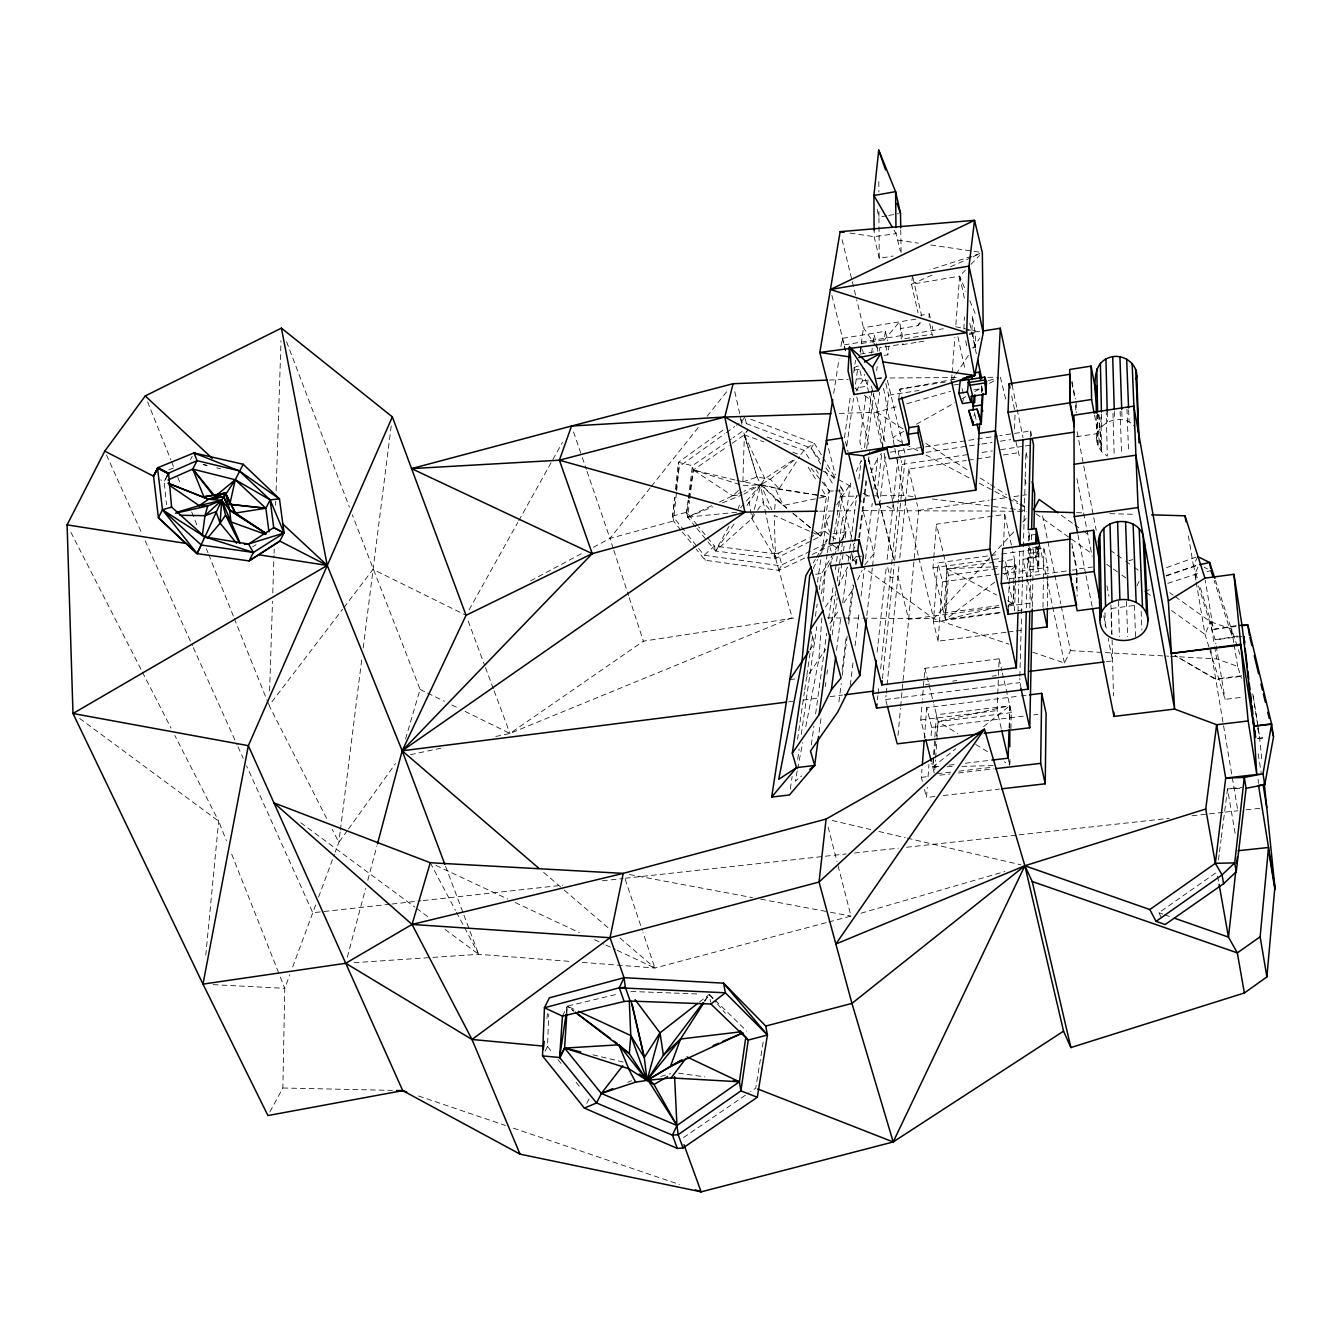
<?xml version="1.0" encoding="UTF-8"?>
<svg xmlns="http://www.w3.org/2000/svg" width="1342" height="1342" viewBox="0 0 1342 1342"><rect width="100%" height="100%" fill="white"/><g stroke="black" fill="none" stroke-linecap="round" stroke-linejoin="round"><path stroke-width="0.75" stroke-dasharray="5 3.75" d="M1009.754 761.082L1009.754 765.192L1004.386 761.92M1009.788 728.27L1009.821 705.724L936.481 714.783L933.596 755.009M1097.605 413.621L1097.941 445.712L1101.631 451.684L1107.318 456.129L1106.261 412.9M1047.397 606.383L1047.884 567.414L1043.858 548.157L1001.082 554.112M1042.986 607.289L1043.388 580.784M1043.405 578.754L1043.858 548.157M1038.154 565.485L1038.305 556.544L1036.393 547.452L1028.408 548.576L1028.19 557.484L1030.136 566.592L1038.154 565.485L1036.225 556.376L1036.393 547.452M1036.645 534.284L1028.727 535.391L1028.509 544.164L1030.438 553.24L1038.389 552.132L1038.523 545.104M1030.539 576.792L1030.639 572.631L1038.658 571.524L1039.178 542.805M269.927 1111.881L282.86 1087.993L284.772 988.333L289.805 974.762M1035.823 546.798L1035.621 557.098L1038.658 571.524M1032.3 606.97L1033.541 547.167M1030.136 566.592L1030.337 557.651L1028.408 548.576M1030.438 553.24L1030.606 546.194M1029.851 608.01L1030.505 578.872M1031.377 539.786L1031.562 531.516M1026.345 607.943L1027.049 578.922M1027.1 576.859L1027.553 558.205L1038.305 556.544M1030.522 437.123L1030.673 430.967L999.756 435.63M1020.994 688.547L1019.786 678.465M1019.853 676.385L1021.497 615.726M1021.547 613.63L1022.336 584.34M1022.403 582.26L1023.292 548.895M1023.359 546.815L1025.942 451.583L1027.184 457.588M1017.991 611.549L1018.779 584.475M1018.846 582.394L1019.819 549.079M994.053 562.214L946.966 568.723L945.389 619.618L1002.373 612.036M1009.939 759.119L1009.754 765.192L1008.127 758.18M1010.895 728.807L1011.398 712.652L1002.39 673.063M1015.525 580.147L1014.569 610.409L1009.167 585.85M1015.575 578.117L1015.961 566.005L1012.74 551.21M269.591 690.929L272.51 601.266M272.778 592.929L274.003 555.403M274.07 553.307L274.204 549.146M275.63 505.364L275.764 501.187M276.116 490.769L280.998 340.65M823.871 482.181L829.423 491.055L826.42 496.59L779.115 488.79L760.847 484.546L743.72 485.754L742.864 481.895L744.374 434.892L743.334 430.681L733.151 437.693M1009.1 727.918L1009.821 705.724L938.175 721.627L936.448 736.087M1009.117 604.621L1013.093 603.682L1013.68 585.565M1013.747 583.552L1014.518 559.379L996.099 561.929M1008.211 610.073L1009.301 578.754L1004.873 558.591M1014.535 428.769L1015.038 414.342M545.02 1051.189L547.519 1046.492L548.744 1014.066M975.416 347.276L971.96 329.83L972.514 315.689L975.282 333.37L975.416 347.276L969.293 348.249M1001.249 728.421L997.123 710.572L998.414 677.425M998.498 675.345L998.733 669.138M998.817 667.058L999.136 658.771L924.906 668.299L922.424 699.299M1003.548 545.624L1004.755 514.439L994.405 515.915M963.858 329.142L964.395 317.014M981.421 392.753L981.774 386.647M566.777 1014.133L567.297 1006.148L618.93 993.768M934.77 770.006L935.475 759.924M935.626 757.911L936.766 741.79M936.901 739.778L938.175 721.627L933.965 704.667M992.342 516.217L936.448 524.202L948.509 575.299L945.389 619.618L999.153 606.97M821.841 618.008L818.872 659.308L805.468 728.37M823.032 601.484L825.112 572.564L832.711 557.735M936.884 766.987L932.724 767.087L933.445 757.022M990.866 566.995L946.966 568.723L943.778 612.958L998.834 605.594M934.854 796.511L926.534 797.467L927.288 787.167M928.06 776.867L928.966 764.487M931.096 735.651L931.7 727.398L926.735 707.62L1019.132 696.146M1005.997 632.283L938.075 641.191L942.453 581.858L937.941 562.885L988.869 555.806M1009.016 604.236L1013.093 603.682L1014.451 585.833M1015.055 577.916L1015.961 566.005L1001.317 566.592M774.72 509.255L775.525 498.972L760.847 484.546L757.039 477.047L744.374 434.892L747.746 429.994L744.374 434.892L729.042 445.427M951.629 378.981L951.964 374.804M952.115 372.707L954.883 337.178M955.856 324.714L959.631 276.167L965.301 270.262M922.39 781.38L921.35 777.353L921.988 769.151M924.37 738.385L926.735 707.62M938.075 641.191L933.378 621.866L937.941 562.885M925.259 737.647L920.78 719.983L922.256 701.38M994.623 582.227L945.389 619.618L932.958 567.817L933.629 559.513M933.797 557.433L936.448 524.202M897.999 735.533L900.465 708.559M900.667 706.479L918.633 510.379L916.737 502.512M205.762 955.236L218.662 821.17L174.812 735.45M928.983 317.685L929.352 313.894L920.495 315.353M887.196 705.54L885.619 699.501L886.039 695.341M886.24 693.244L886.877 687.003M887.079 684.906L898.972 566.19M899.811 557.92L905.196 504.189M905.397 502.126L908.719 469.063L966.29 460.474M882.432 678.683L894.208 564.512M894.628 560.386L905.028 459.585M676.435 492.799L673.499 520.981L681.099 530.409M676.653 490.786L679.169 466.613L678.364 462.319L725.334 428.467M877.416 699.803L877.853 695.659M878.071 693.579L878.926 685.292M880.671 668.735L898.402 499.409M898.603 497.345L902.059 464.416L901.119 460.558M593.365 547.301L609.973 538.427L673.499 520.981L672.594 516.1L674.59 497.479M675.479 489.209L678.364 462.319L692.438 465.691L731.457 438.851M877.114 652.212L886.223 567.649M887.096 559.429L898.788 450.878L900.65 458.612M898.704 399.295L899.828 389.197L958.473 378.511M912.476 275.613L911.52 284.252L918.045 312.854M866.798 615.626L872.317 568.069M872.552 566.005L885.619 453.21M546.915 1018.578L547.653 1012.354M876.913 494.577L881.929 452.103M885.837 383.493L888.656 395.219L882.415 448.06L864.315 374.351M695.575 526.802L687.624 517.106L689.587 500.717M689.838 498.67L693.277 470.002L692.438 465.691L688.412 498.067M938.83 766.366L932.724 767.087L933.965 756.754M934.217 754.69L936.196 738.167M884.126 355.412L887.867 354.808L888.907 346.253M850.308 685.208L853.311 660.331M855.055 645.821L859.065 612.657M861.061 596.066L864.298 569.125M865.54 558.809L872.233 503.317M873.961 488.941L877.668 458.108L881.375 453.378M974.074 416.171L974.527 412.581M340.147 832.023L338.855 842.373L335.232 852.136M340.415 829.96L361.887 658.318M363.179 647.968L391.31 425.112M736.641 512.292L687.624 517.106L686.668 512.225L688.161 500.096M842.122 669.725L846.282 636.662M848.379 620.121L852.807 584.995M855.408 564.328L856.448 556.058L852.556 560.922M858.779 537.622L866.261 478.238M868.324 461.849L869.616 451.6M840.931 346.521L842.189 338.352L885.351 331.289L884.277 339.778L857.857 344.089M838.918 701.983L841.233 683.531M842.256 675.328L847.154 636.36M848.698 624.064L853.596 585.062M856.196 564.361L857.236 556.091M859.585 537.471L866.596 481.593M852.254 561.124L854.569 542.973M866.664 448.647L873.776 393.24M876.662 370.677L877.182 366.567M879.161 351.185L879.597 347.763L903.351 343.921M1218.486 859.92L1219.257 853.831M1219.526 851.801L1221.069 839.622M1221.337 837.593L1224.441 813.218M1224.692 811.189L1227.544 788.861L1242.004 787.234M864.5 447.523L872.266 387.704M850.358 559.463L851.08 553.894M877.299 351.319L877.735 347.913M836.519 650.3L840.847 617.135M842.742 602.642L847.356 567.414L838.448 586.001M848.144 561.241L849.486 550.975M849.754 548.928L856.733 495.5M858.88 479.06L861.296 460.574L856.246 471.377M684.42 530.778L672.594 516.1L675.06 497.547M676.15 489.293L679.169 466.613L724.63 433.869M865.842 396.41L859.853 441.484L861.648 448.631M868.039 379.971L867.217 386.16L854.971 388.09L858.108 390.505M871.595 353.164L872.703 344.911M872.971 342.847L874.078 334.594L877.366 348.283L881.073 347.175M830.497 630.522L835.496 593.634M837.19 581.237L842.508 541.933M842.793 539.853L850.358 483.992L852.036 480.386M819.106 732.246L821.338 715.655M825.246 686.601L825.8 682.441M826.907 674.137L827.46 669.993M832.191 634.766L837.173 597.693M838.834 585.33L844.084 546.211M845.192 537.974L846.014 531.784L842.491 518.28L857.421 495.567M811.356 744.81L813.906 726.207M815.617 713.81L826.706 633.172M828.685 618.763L833.197 585.951M835.445 569.545L836.284 563.405M836.569 561.342L837.693 553.139M837.978 551.092L842.491 518.28M846.869 445.494L853.512 398.339M855.525 384.064L858.092 365.963M860.071 351.872L860.927 345.833M861.212 343.82L863.476 327.733L856.666 299.719M830.513 565.888L831.805 556.611M860.541 352.359L861.497 345.531M882.969 446.936L876.796 412.212L879.664 392.116M797.702 759.337L799.195 748.97M801.275 734.443L816.758 626.714M821.489 593.785L827.108 554.665M827.393 552.602L828.282 546.429M844.437 437.677L850.56 394.951M853.764 372.573L855.525 360.361M811.088 468.14L829.423 491.055L823.703 530.627L820.717 536.213L813.487 539.803M790.354 788.811L792.149 776.431M797.534 739.308L804.428 691.885M804.73 689.822L806.525 677.458L825.682 649.293M806.827 675.412L813.034 632.602M815.416 616.28L817.177 604.051M819.257 589.775L821.623 573.47L837.878 545.674M817.446 582.109L821.354 555.454M821.656 553.407L826.487 520.612L829.893 515.378M566.374 1012.321L567.297 1006.148L574.762 1009.603M833.667 393.474L839.035 358.767M697.253 525.125L686.668 512.225L688.547 500.163M688.865 498.15L693.277 470.002L727.347 446.601M812.128 554.498L832.476 544.802L840.277 496.372L843.246 490.82L840.025 485.536M840.763 487.532L843.246 490.82L835.429 539.182L823.703 530.627L811.071 536.917M763.179 1042.097L755.731 1088.177L750.564 1091.7M797.182 771.013L795.219 781.178L801.694 775.928M797.584 768.983L802.701 742.579M1097.353 414.041L1097.941 445.712C1089.872 424.475 1121.493 410.132 1134.829 426.672M962.382 403.606L963.975 396.276M696.901 528.413L715.487 551.008L751.889 518.599L760.847 484.546L764.856 478.658L793.81 459.551M347.343 957.198L365.628 888.404M367.775 880.302L376.917 845.896M405.552 738.989L420.08 689.385L352.325 514.909M292.673 967.012L315.672 904.927M318.574 897.11L334.51 854.099M738.066 508.668L739.492 505.045M1195.856 580.096L1194.833 574.057L1199.043 564.663M1197.215 577.815L1193.457 565.921L1197.685 556.544M870.857 472.552L877.668 458.108M1136.959 585.833L1140.482 578.402M857.588 579.878L862.101 570.568M562.449 1016.112L567.297 1006.148L573.957 1011.147L567.297 1006.148M813.202 568.555L817.63 559.48M818.519 557.668L827.393 539.518M1032.736 652.229L1064.441 662.965L1070.48 650.618L1061.17 605.695M586.773 1103.359L589.172 1098.612M167.431 475.32L164.194 481.677L166.475 504.609M166.827 476.561L164.194 481.677L160.654 479.866M833.667 555.89L846.014 531.784L830.061 534.082M190.463 459.669L192.208 456.297M728.941 526.366L715.487 551.008L775.508 558.641L811.675 540.692M794.246 460.138L770.358 479.228L760.847 484.546L749.289 502.093L751.889 518.599L775.508 558.641L778.578 553.089L809.26 537.807M469.096 609.822L517.777 522.474M518.8 520.646L562.415 442.407M901.321 338.939L900.549 328.538L917.811 325.703L920.411 321.141M813.218 563.019L815.315 559.396M816.372 557.584L826.907 539.501M838.901 543.946L846.014 531.784M856.062 391.126L862.503 380.91L859.199 367.54M736.926 480.47L779.115 488.79L799.547 456.733M704.835 1001.249L709.264 994.372L713.743 998.784M836.72 504.911L850.358 483.992M952.602 379.35L954.867 375.911M956.007 374.183L968.471 355.227M973.017 348.333L979.811 337.999M825.447 606.987L835.781 591.57M809.897 649.847L814.393 643.187L811.071 631.243M829.876 623.527L839.153 609.805M843.799 602.927L853.076 589.205M751.889 518.599L756.435 511.906M757.576 510.228L763.246 501.874L760.847 484.546L743.871 491.306M734.141 524.017L715.487 551.008L714.447 546.077L698.578 526.735M746.957 505.464L749.289 502.093L746.118 504.642M347.293 830.631L338.855 842.373L332.262 829.423M348.501 828.953L395.504 763.548M744.894 417.026L741.472 421.74L736.423 425.38M704.298 1000.964L709.264 994.372L715.991 1002.256M326.609 818.335L269.121 705.523L342.596 609.234M343.871 607.574L373.009 569.394L466.06 615.29M613.177 548.308L609.973 538.427L650.132 487.934M651.44 486.307L699.383 426.051M707.15 416.288L727.884 390.237M864.802 564.965L873.994 553.592L862.269 507.628M883.892 340.499L899.526 321.812L902.981 338.956L911.218 337.614M740.667 507.662L760.847 484.546L786.496 507.981M917.811 325.703L920.478 322.717M862.906 618.159L933.663 618.679L1014.267 531.331M1022.755 522.139L1026.999 517.542M970.987 264.357L979.509 255.517M719.446 502.025L732.564 495.802L740.918 488.253M932.724 767.087L955.689 748.802M983.569 726.609L1009.821 705.724M699.417 1002.071L709.264 994.372L710.589 1002.088M1004.47 574.745L1015.961 566.005L1001.652 567.985M726.324 432.661L734.728 426.605M1161.551 917.794L1158.867 912.728L1216.926 872.099M495.752 736.473L509.96 733.437L643.372 641.174L796.309 617.672M683.514 1137.563L748.853 1092.874M252.598 546.932L255.986 544.701M743.77 494.192L760.847 484.546L771.885 509.96M903.736 431.386L892.782 437.509L903.837 443.346M916.502 424.223L954.799 402.785M962.097 398.691L965.754 396.645M974.862 391.545L982.159 387.452M989.457 383.376L998.582 378.259M853.529 368.094L857.186 366.114M530.627 580.801L584.139 552.216M826.186 543.611L781.866 564.814L777.572 565.418L704.131 555.269L685.728 532.422M804.73 558.037L778.83 570.384L705.137 560.235L696.28 549.247M686.802 512.678L687.624 517.106L711.965 505.565M932.019 275.076L911.52 284.252L959.631 276.167L965.921 291.281M950.656 266.739L971.172 257.563M973.034 256.725L980.482 253.386L929.956 269.843M627.804 1082.273L631.579 1080.662M168.74 469.952L174.426 467.603M465.02 711.411L509.96 733.437L792.149 617.655L774.284 553.709L714.447 546.077L704.131 555.269L705.137 560.235M687.624 517.106L712.787 506.84M722.482 502.881L741.841 494.98M734.946 480L693.277 470.002L732.564 495.802L741.992 492.044M1166.601 567.582L1195.739 557.232M1166.181 575.533L1197.517 565.066M1166.349 576.02L1197.114 565.334M1144.676 591.352L1150.463 589.356M1167.825 583.367L1198.892 573.219M742.864 481.895L757.039 477.047L770.358 479.228L779.115 488.79M1128.907 560.738L1132.648 559.614M860.994 913.214L1004.873 871.545M660.717 1076.452L670.497 1073.65M839.32 413.403L876.796 412.212L896.741 406.576M906.706 403.757L950.555 391.344M988.433 380.625L994.422 378.93M672.594 516.1L686.668 512.225M582.327 962.365L654.896 968.018L826.739 922.524M828.752 921.988L850.996 916.1L837.509 863.543M410.467 754.674L440.931 748.182M1206.978 571.524L1211.021 570.685M786.815 508.282L775.525 498.972L783.376 505.414L826.42 496.59L820.717 536.213L811.424 532.053M886.794 215.76L878.943 217.136L879.245 258.402L893.168 256.02M888.756 215.425L898.553 213.697M915.965 319.111L863.476 327.733L872.736 341.438M844.202 344.877L943.309 328.756M913.281 337.278L931.801 334.259M965.821 330.837L971.96 329.83M969.343 333.235L979.643 331.558M902.327 344.659L916.804 342.327M918.867 341.992L927.137 340.65M969.192 334.359L975.282 333.37M860.306 354.07L875.42 351.621M854.183 370.107L864.399 368.463M862.503 380.91L866.462 380.289M876.36 378.712L886.274 377.136M945.271 382.051L899.828 389.197L901.27 395.269M888.656 395.219L919.136 390.438M953.676 385.02L961.811 383.745M973.806 389.834L982.059 388.543M890.182 452.17L923.514 447.154M925.577 446.836L966.794 440.612M968.84 440.293L997.693 435.949M926.081 452.371L979.727 444.303M981.79 443.984L992.107 442.441M1000.36 441.199L1010.677 439.639M1076.334 436.754L1097.974 433.516L1101.631 451.684L1100.859 414.695M902.059 464.416L969.83 454.284M982.159 452.439L992.426 450.895M1000.646 449.671L1023.241 446.299M1025.288 445.98L1031.444 445.058M968.354 460.172L990.966 456.8M1003.313 454.955L1019.769 452.506M732.564 495.802L741.908 494.46M918.633 510.379L989.088 500.18M991.151 499.895L1005.661 497.781M1013.948 496.59L1026.378 494.795M861.564 556.158L852.724 557.4L851.331 552.032M815.701 574.292L821.623 573.47M990.899 555.521L999.052 554.397M932.958 567.817L1003.061 558.104M1028.19 557.484L1036.225 556.376M948.509 575.299L999.605 568.27M942.453 581.858L992.073 575.064M994.137 574.779L1047.884 567.414M1077.005 575.383L1076.972 569.125L1092.623 566.995M1009.301 578.754L1070.379 570.434M1072.409 570.149L1076.485 569.595L1071.99 547.201M999.387 607.221L908.651 619.333L897.949 576.523L890.216 577.597L887.163 565.536M1007.641 606.114L1032.384 602.81L1027.267 579.039M933.378 621.866L1001.618 612.791M1018.175 610.593L1022.302 610.04M1133.722 605.527L1111.327 608.48L1112.048 637.819M1008.043 632.015L1014.216 631.21M1016.28 630.941L1022.453 630.136M789.801 679.622L795.37 678.901M1235.932 626.496L1213.453 629.381L1199.714 585.749M1241.686 636.41L1215.198 639.782L1198.54 586.001M788.559 701.883L792.719 701.363M803.103 700.054L817.647 698.209M830.111 696.632L842.575 695.055M925.661 684.537L929.821 684.017M952.669 681.115L956.829 680.595M992.141 676.116L996.301 675.596M1106.395 661.656L1112.619 660.868L1108.207 638.339M885.619 699.501L1019.668 682.659M1021.178 695.877L1027.335 695.122M1241.669 675.747L1215.701 678.968L1174.921 655.466L1215.751 679.505L1241.719 676.301M920.78 719.983L997.123 710.572M1011.398 712.652L938.175 721.627L957.869 733.604M931.7 727.398L1023.208 716.209M1033.608 714.951L1037.769 714.43M1196.208 582.109L1205.049 634.43L1225.112 699.367L1243.162 697.169M949.029 765.158L957.182 764.202M965.334 763.229L989.792 760.344M950.757 772.12L934.485 774.032L931.734 763.162M958.893 771.164L993.483 767.104M921.35 777.353L929.57 776.381M939.87 775.173L950.153 773.965M958.373 773.009L993.348 768.899M1257.739 738.368L1265.623 737.446M1257.756 738.654L1265.657 737.714M943.191 795.554L999.404 789.079M389.868 904.24L312.787 912.745L246.593 765.879M391.948 904.022L421.12 900.801M423.2 900.566L562.801 885.183M602.39 880.805L623.225 878.524M625.305 878.272L823.233 856.464M825.313 856.213L846.148 853.948M854.485 852.992L898.234 848.194M906.571 847.255L1017.001 835.11M1019.081 834.841L1169.083 818.335M1191.998 815.768L1223.267 812.363M1225.347 812.095L1237.844 810.753M1246.097 809.796L1260.557 808.253M354.036 962.7L430.899 957.534M432.98 957.383L478.675 954.313L571.96 961.56M1236.167 625.607L1213.453 629.381L1205.267 580.214M1237.827 636.041L1215.198 639.782L1215.869 643.892M829.339 380.038L848.178 379.316M856.548 378.998L864.919 378.679M877.483 378.209L881.66 378.041M992.963 566.911L999.236 566.676M1239.907 788.475L1227.544 788.861L1235.261 834.221M947.301 766.718L953.541 766.567M961.878 766.366L993.097 765.594M829.423 491.055L833.365 490.987M835.345 490.954L843.246 490.82M840.277 496.372L856.615 496.121M864.802 495.986L870.924 495.903M872.971 495.869L903.619 495.383L913.868 496.657M819.576 511.201L854.837 510.748M863.124 510.648L989.272 511.05M889.998 377.991L958.742 377.521M987.897 377.32L998.314 377.253M827.528 617.907L860.826 618.142M991.335 511.067L1026.462 511.369M282.86 1087.993L392.401 1090.392M1076.485 512.678L1082.742 512.862M1109.868 513.634L1134.913 514.355M630.925 991.47L672.157 992.996M674.221 993.08L698.947 994.003M213.21 984.642L284.772 988.333L280.159 976.674M1070.48 650.618L1168.664 656.204M1170.744 656.322L1216.691 658.922L1237.643 666.37L1241.484 678.297M932.304 498.956L1026.513 510.648M678.465 1073.114L704.869 1076.871M850.14 233.139L874.145 236.662L896.037 233.642L900.297 251.021M897.798 240.134L918.414 243.17M930.794 244.982L980.281 252.262M629.381 874.531L752.493 897.63M760.713 899.174L828.417 911.872M830.48 912.258L850.996 916.1M955.689 326.727L979.291 331.96M203.212 464.483L207.104 465.372M832.174 820.482L870.706 829.541M878.825 831.453L905.196 837.643M907.226 838.129L1020.809 864.818M592.879 1054.812L623.191 1062.042M203.145 464.6L207.02 465.523M216.716 467.855L220.574 468.777M693.277 470.002L739.828 484.529M861.145 565.72L933.663 618.679L1008.949 644.177M418.536 1095.978L505.498 1125.485M513.399 1128.169L679.421 1184.466M1239.924 654.544L1231.604 628.995L1210.501 621.765L1174.871 596.334M1158.867 912.728L1162.742 914.087M1164.671 914.758L1172.405 917.475M767.121 437.056L803.875 450.207L809.427 459.081M757.039 477.047L744.374 434.892L763.766 441.837M792.854 452.271L800.62 455.039L803.875 450.207L814.326 443.296L821.824 455.626M750.681 419.207L814.326 443.296L811.088 448.127L820.818 464.215M809.562 531.214L774.25 515.412L775.508 558.641L774.284 553.709L778.578 553.089L781.866 564.814L778.83 570.384L777.572 565.418M435.932 865.389L507.662 899.006M515.211 902.545L579.392 932.623M594.489 939.702L603.934 944.131M605.812 945.003L615.257 949.431M617.152 950.321L654.896 968.018L643.019 932.522M420.08 689.385L425.682 692.137M427.561 693.059L444.42 701.312M451.902 704.986L457.521 707.737M1204.177 567.247L1207.599 568.958M905.665 444.319L918.549 451.13M925.913 455.005L970.081 478.356M979.291 483.221L1006.903 497.798M1008.731 498.771L1017.941 503.636M1019.769 504.609L1027.133 508.501M946.966 568.723L996.569 594.942M1007.59 600.78L1013.093 603.682M823.183 471.159L854.149 488.203M863.258 493.219L870.555 497.228M886.945 506.236L894.225 510.245L883.338 448.983M975.751 744.491L988.282 752.124M876.796 412.212L903.065 428.937M925.829 443.43L967.867 470.17M980.13 477.987L988.886 483.556M990.631 484.663L1006.383 494.695M1013.395 499.157L1018.645 502.495M1020.406 503.619L1027.402 508.081M1061.22 515.227L1073.097 523.699M1074.791 524.907L1081.568 529.755M1083.262 530.962L1090.056 535.81M1110.404 550.337L1115.504 553.961M1117.198 555.169L1123.975 560.017M1125.67 561.224L1132.463 566.072M1134.158 567.28L1139.241 570.92M1169.788 592.711L1173.176 595.127M1036.024 513.818L1069.675 537.823M1071.352 539.031L1091.532 553.424M1106.68 564.227L1111.713 567.834M1113.407 569.042L1120.134 573.839M1121.811 575.03L1128.538 579.845M1146.353 592.543L1151.386 596.133M1171.516 610.493L1205.049 634.43L1210.501 621.765L1214.292 644.479M832.476 544.802L839.22 549.717M845.98 554.649L859.467 564.496M300.793 822.73L414.913 907.142M416.59 908.383L428.333 917.072M445.108 929.486L478.675 954.313L463.963 915.177M79.681 718.456L218.662 821.17L226.345 840.612M864.365 395.32L870.639 400.134M792.719 513.114L812.933 529.788M814.493 531.08L820.717 536.213L812.648 529.553M793.273 513.6L811.038 528.228M543.644 872.384L562.717 888.773M564.294 890.149L608.798 928.396M619.937 937.957L654.896 968.018M715.252 1000.243L746.689 1031.075M717.333 1003.833L725.401 1013.277M769.352 509.39L763.246 501.874L775.508 558.641M682.357 531.969L695.022 547.67M547.519 1046.492L552.736 1053.017M557.937 1059.526L563.137 1066.034M576.154 1082.323L580.063 1087.205M819.744 459.635L811.088 448.127L741.472 421.74L740.448 417.58M825.934 467.838L835.814 480.973M873.894 343.149L877.366 348.283M816.087 469.75L818.318 473.29M808.152 467.167L816.741 481.006M822.126 489.662L826.42 496.59L775.29 488.756L783.376 505.414M822.881 457.387L835.747 478.507M825.145 471.361L833.785 485.653M894.024 230.17L896.037 233.642L895.986 229.65M430.279 862.738L455.441 910.346M456.414 912.191L478.675 954.313M70.908 532.338L141.447 670.228M142.403 672.107L171.004 728.001M744.374 434.892L764.856 478.658M106.488 454.955L141.732 533.16M145.171 540.792L192.443 645.703M193.298 647.616L237.131 744.894M238.004 746.806L243.154 758.247M969.847 300.725L976.137 315.823M147.57 401.744L170.803 459.786M171.575 461.732L173.89 467.536M177.765 477.198L180.868 484.948M191.705 512.04L197.123 525.578M206.416 548.794L207.96 552.669M208.731 554.598L233.508 616.515M234.28 618.444L266.018 697.773M266.79 699.719L269.121 705.523M231.73 854.217L279.388 974.728M286.584 341.757L349.373 507.125M445.578 866.244L463.225 913.214M468.207 621.094L484.764 665.649M485.485 667.578L493.403 688.899M494.124 690.828L509.96 733.437M573.554 431.939L581.656 455.609M582.327 457.572L586.37 469.415M587.041 471.377L609.973 538.427M625.204 879.295L642.348 930.56M1215.483 580.365L1230.346 625.926L1232.023 636.343L1214.208 580.633M613.814 550.287L628.593 595.731M629.23 597.71L643.372 641.174M1257.504 727.985L1259.249 734.108L1261.95 760.612M1194.833 574.057L1196.074 578.033M830.161 547.586L831.117 551.159M826.487 520.612L829.541 532.153M828.517 448.563L835.361 474.934M839.052 489.125L852.757 541.866M853.294 543.896L854.334 547.955M924.453 789.415L926.534 797.467M828.165 827.142L836.989 861.514M845.46 441.669L848.01 451.667M868.442 458.83L879.144 501.489M879.647 503.518L893.906 560.402L868.459 458.259M831.906 295.425L845.678 350.782M924.906 668.299L933.462 702.654M842.189 338.352L845.208 350.48M856.783 396.98L869.381 447.54M962.08 388.543L963.506 394.347M904.609 499.425L918.398 556.024M918.884 558.037L933.663 618.679M862.503 349.608L863.493 353.667M871.428 386.144L872.921 392.233M873.424 394.28L885.837 445.041M842.088 239.681L851.818 279.706M852.304 281.703L856.179 297.706M1000.394 377.236L1006.265 401.644M1016.045 442.29L1019.954 458.561M1024.835 478.893L1026.798 487.029M887.398 380.272L905.447 455.475M908.719 469.063L916.267 500.532M885.619 345.414L887.867 354.808M885.351 331.289L887.565 340.65M879.245 258.402L874.145 236.662L874.112 230.489M877.114 209.268L878.943 217.136L878.926 208.765M912.946 277.626L921.686 316.075M999.136 658.771L1001.92 671.017M929.721 323.59L932.438 335.634M929.352 313.894L930.258 317.903M932.069 325.921L933.864 333.923M734.846 391.73L740.583 417.748M740.851 419.442L742.512 426.941M957.886 336.725L965.334 370.677M974.946 414.477L976.188 420.147M1004.806 566.039L1008.731 583.871M745.313 418.872L746.94 426.286M1004.755 514.439L1012.304 549.163M959.631 276.167L964.479 298.679M969.78 323.237L976.389 353.952M1027.553 558.205L1030.639 572.631M1026.848 577.06L1023.023 559.245L1038.926 557.047L1036.645 546.278M1028.693 531.667L1030.421 539.836M1028.727 535.391L1030.639 544.449M1037.249 546.68L1038.389 552.132M1011.7 395.991L1014.686 410.249M1039.53 544.181L1046.827 579.006M1047.263 581.052L1064.441 662.965M1042.549 515.831L1054.409 573.017M1054.829 575.047L1060.75 603.648M1012.086 385.037L1016.733 407.347M1017.152 409.377L1023.057 437.777M1030.673 430.967L1031.881 436.871M1071.822 543.46L1076.972 569.125M1077.928 534.921L1085.628 573.671M1086.03 575.701L1092.103 606.299M965.703 340.834L966.861 346.655M1076.921 478.608L1092.153 556.427M1103.795 615.81L1106.211 628.106M1077.123 431.654L1096.213 530.342M1106.949 585.85L1108.945 596.133M1071.99 381.279L1075.412 399.01M1071.772 382.47L1074.925 398.893M1094.552 415.315L1097.974 433.516M883.573 388.291L896.154 455.475M896.523 457.471L903.619 495.383M1217.647 876.158L1218.737 882.264M981.639 385.741L982.646 391.596M1188.375 535.844L1193.457 565.921M1214.627 646.542L1216.691 658.922M1210.518 648.136L1237.844 810.702M1216.221 645.955L1225.112 699.367M1231.604 628.995L1233.818 642.768M1234.137 644.73L1237.643 666.37M1253.193 695.961L1257.337 722.063M1257.655 724.076L1259.249 734.108M1252.74 693.831L1258.796 731.96M1258.192 753.818L1261.161 772.539M981.488 386.496L982.428 392.652M1098.544 414.259L1101.631 451.684L1099.048 414.879M1258.175 779.316L1258.41 783.359M1141.136 611.331L1141.908 630.052M1128.656 409.947L1129.125 422.16M1126.944 409.025L1128.588 452.304M1134.376 605.393L1135.567 636.611M1121.795 411.575L1122.08 419.694M1120.134 411.239L1121.577 454.535M1126.492 601.417L1127.666 636.813M1114.33 411.474L1114.565 419.61M1112.971 413.219L1114.229 456.498M1118.372 601.25L1119.396 636.611M1107.234 411.726L1107.502 421.891M1112.099 639.916L1113.474 695.844M1110.941 604.873L1111.646 633.961M1101.48 414.057L1101.732 426.27M1104.986 612.589L1105.288 627.1M1096.229 415.282L1096.666 438.951M900.767 229.885L901.103 252.598M1076.167 402.935L1076.217 412.883M1077.005 577.463L1077.106 596.2M1075.73 405.066L1075.764 413.302M1076.485 569.595L1076.502 575.869M1076.519 577.966L1076.569 588.417M878.825 181.556L878.859 192.023"/><path stroke-width="1.5" d="M1009.771 746.739L1009.788 730.333M1001.501 788.844L1045.217 783.795L1046.089 713.424L1041.711 693.328L1029.398 694.854M1030.69 629.062L1047.146 626.899L1047.381 608.446M982.243 394.716L980.868 420.247L977.077 409.142L968.723 410.434L972.984 425.146L981.27 423.887L982.981 393.541M1045.217 783.795L1040.671 763.363L1041.711 693.328M974.695 402.701L974.846 394.816M1030.471 439.186L1028.257 529.62L1036.175 528.513L1035.89 542.688L1019.937 544.902L995.445 430.916L979.09 433.399L977.01 423.938M1036.477 543.057L1036.645 534.284L1038.557 543.342M984.206 733.319L1029.75 727.8L1032.25 609.05M1033.944 528.631L1034.682 493.588L1032.183 481.593M876.225 660.465L872.669 693.478L876.544 708.09L1028.022 689.167L1029.75 612.17M1031.612 529.453L1033.508 444.756L1032.283 438.851M1028.022 689.167L1024.734 674.238L1026.244 612.086M811.105 566.626L805.837 575.668L771.667 797.064L789.448 794.984L814.661 765.46L810.501 751.017L837.626 712.233L850.073 687.272L859.853 675.58L830.513 565.888L849.889 563.17L881.795 684.906L1016.364 667.779L1017.941 613.63M1019.937 544.902L1023.007 439.84M991.822 760.092L1008.127 758.18L1009.033 729.931M1072.342 583.921L1076.636 605.141L1008.077 614.25L1008.211 610.073M973 410.082L974.091 395.991M1008.077 614.25L1001.283 583.669L1002.659 548.509L1070.346 539.065M1073.801 432.158L1014.099 441.132L1008.027 412.313L1009.15 383.778L1070.178 374.25L1069.742 402.835L1074.388 426.773M542.503 1055.886L544.449 1007.758L549.364 997.844L624.047 977.681L723.606 983.166L765.762 1026.06L767.423 1035.034L757.307 1097.27L683.028 1147.964L677.324 1148.433L584.374 1108.089L542.503 1055.886L559.631 1057.513L596.569 1102.973L672.443 1135.164L678.18 1134.695L740.918 1090.878L748.266 1040.067L740.197 1030.622M1016.364 667.779L989.876 549.213L1000.276 328.22L983.77 330.887M982.73 411.323L981.371 405.016L973.135 406.274L970.971 396.393L985.867 394.078L986.538 381.749L984.676 377.102L968.152 379.702M985.867 394.078L984.676 377.102M887.263 448.933L863.426 455.76L884.814 447.758L909.373 444.034L898.704 399.295L974.661 375.559L983.216 332.833L982.344 252.564L974.527 220.323L840.142 231.663L819.828 352.46L845.712 453.68L863.426 455.76L875.722 504.693L975.835 490.082L979.677 423.233M559.832 1057.999L564.596 1048.085L566.777 1014.133M683.028 1147.964L678.18 1134.695L676.955 1125.485L654.007 1084.504L647.045 1080.377L629.314 1053.638L618.88 1044.814L564.596 1048.085L559.631 1057.513L562.449 1016.112L544.449 1007.758L619.299 987.796L725.334 992.778L767.423 1035.034L748.266 1040.067L710.908 1004.017L630.17 1001.065L625.338 987.343L624.047 977.681L610.04 937.722L623.225 873.374L826.085 819.056L984.424 729.176L1024.869 865.758L1063.552 1031.159L1070.882 1047.565L1244.37 992.979L1266.882 976.909L1274.883 887.012L1264.248 783.057M207.373 538.243L220.088 523.179L221.715 500.264L225.456 493.051L235.42 513.03L266.102 533.512M922.306 765.041L924.202 740.432M629.297 1001.434L630.79 1035.554L629.314 1053.638L575.45 1012.405M886.76 447.876L889.427 458.796L922.81 453.781L923.413 447.138L918.498 426.169L908.953 427.645L908.282 434.221L909.373 444.034L845.712 453.68M922.81 453.781L917.861 432.761L918.498 426.169M1266.882 976.909L1260.138 936.8L1268.525 847.49L1238.062 850.727M970.87 402.298L967.431 391.965L968.672 379.467L960.201 380.809L958.893 393.307L962.382 403.606L970.87 402.298L972.396 394.967L968.672 379.467M881.795 684.906L882.214 680.746M876.544 708.09L876.98 703.946M826.085 819.056L819.056 882.029L851.952 1003.397L893.202 1141.958L701.161 1191.847L520.025 1154.137L402.734 1090.627L396.527 1090.492M1236.234 867.184L1228.467 937.119L1237.324 952.887L1244.37 992.979M1236.703 863.057L1237.391 856.901M859.853 675.58L866.328 619.752M543.242 1049.662L544.231 1041.375M1223.619 883.707L1236.234 871.73L1246.097 788.291L1244.302 777.437L1225.699 778.041L1215.366 863.309L1222.059 874.883L1223.619 883.707L1165.124 924.537L1156.049 921.367L1149.842 909.557L1024.869 865.758L835.848 944.03L984.424 729.176L819.056 882.029L610.04 937.722L412.044 924.437L345.733 963.271L202.994 984.122L72.988 713.508L67.1 524.89L104.76 451.147L145.255 395.94L281.401 328.136L392.35 416.876L466.06 615.29L402.181 750.799L377.454 843.883M972.984 425.146L973.42 421.556M859.148 539.719L863.325 555.907L861.967 567.079L857.756 550.824L859.148 539.719L829.205 543.996L843.564 443.816M854.837 540.927L865.137 460.558M1149.842 909.557L1215.366 863.309L1205.737 809.008L1216.64 724.714L1248.161 720.956L1256.783 774.502L1253.78 726.307L1271.595 724.194L1263.007 773.797L1264.751 784.667L1246.097 788.291M202.34 535.743L204.957 515.68L207.708 505.968L221.715 500.264L229.667 510.145L266.035 533.546L229.667 510.145L223.594 496.641L208.58 499.291L199.17 505.632L177.396 512.09M771.667 797.064L796.511 767.624L792.3 753.231L819.123 714.548L831.386 689.654L835.714 656.506M819.123 714.548L829.943 634.615M809.796 769.385L814.661 765.46L818.553 736.406M745.817 1037.165L739.408 1081.786L740.918 1090.878L757.307 1097.27M792.3 753.231L816.842 586.202M559.631 1057.513L566.072 1014.367M831.386 689.654L841.082 677.995L808.27 557.819L832.711 399.597M1139.006 442.877L1136.842 375.978C1136.825 363.699 1124.428 354.741 1112.703 356.637C1086.534 361.904 1097.488 395.185 1096.196 413.302M1098.477 541.312C1099.199 518.163 1135.215 514.305 1143.082 535.122L1146.605 613.663C1156.804 644.965 1100.474 651.222 1099.886 619.786L1098.477 541.312L1099.836 548.324M1136.171 379.266L1136.842 375.978M1099.886 619.786L1101.363 612.64L1099.886 534.334M230.287 502.176L235.253 479.765L243.204 464.282L279.455 498.855L284.068 532.959L279.841 541.094L249.092 560.906L197.073 553.625L158.406 517.727L153.558 476.209L157.903 467.653L193.953 452.925L243.204 464.282M827.242 380.121L733.067 383.711L724.814 417.043L744.911 512.141L402.181 750.799L444.839 864.298M697.773 1003.346L660.012 1032.854L647.045 1080.377L635.605 1082.138L601.35 1093.462L596.569 1102.973L584.374 1108.089M430.279 862.738L273.953 802.868L412.044 924.437L623.225 873.374L430.279 862.738L412.044 924.437L471.998 1039.48L520.025 1154.137M538.863 868.291L402.181 750.799L592.225 553.642L559.396 460.189L571.541 426.018L733.067 383.711M703.745 1002.96L680.545 1039.01L670.463 1066.303L647.045 1080.377L628.677 1068.685L564.596 1048.085L601.35 1093.462L676.955 1125.485L739.408 1081.786L687.003 1056.959M197.073 553.625L204.823 536.917L171.591 507.091L168.572 473.139L197.073 460.658L239.128 470.807L279.455 498.855L270.145 499.878L235.253 479.765L192.711 469.079L168.002 480M392.35 416.876L248.354 745.682L202.994 984.122L267.93 1115.554L402.734 1090.627L406.693 1091.969M204.37 538.192L221.715 500.264L208.58 499.308L168.052 483.204L208.58 499.291L223.594 496.641L229.667 510.161L230.925 521.904L240.017 542.94M674.59 1076.603L676.955 1125.485L672.443 1135.164L677.324 1148.433M630.103 1000.914L624.147 1001.501L619.299 987.796L624.047 977.681M757.66 1088.932L893.202 1141.958L1024.869 865.758L1205.737 809.008M168.236 473.743L157.568 468.241L162.483 509.759L158.406 517.727L185.531 543.359L67.1 524.89M812.313 570.367L809.645 575.819L802.013 661.522L778.712 779.316L796.511 767.624L814.661 765.46M104.76 451.147L153.558 476.209L157.735 467.955L168.404 473.441M153.558 476.209L157.903 467.653L168.572 473.139L166.827 476.561M185.682 543.024L197.006 553.541L201.317 545.037L253.453 552.451L284.068 532.975L270.145 499.878L239.128 470.807L193.953 452.925L197.073 460.658L192.711 469.079L203.867 496.792L208.58 499.308L225.456 493.051L230.975 504.592L265.867 508.266L270.145 499.878L273.718 527.624L284.068 532.975L248.488 544.03L244.361 544.181M171.591 507.091L162.483 509.759L204.823 536.917L248.488 544.03L253.453 552.451L249.092 560.906L279.841 541.094L327.263 565.452L402.181 750.799L786.479 702.151M1033.592 509.708L1039.161 499.476L1057.815 512.795M872.552 367.154L849.452 347.024L848.06 371.08L853.915 394.514L878.272 390.69L872.552 367.154L880.872 353.181L858.846 357.576M733.302 1080.914L739.408 1081.786L671.168 1077.911L647.045 1080.377L644.294 1057.546L660.012 1032.854L635.085 999.673M226.093 493.789L235.253 479.765L265.867 508.266L268.987 531.851M810.518 629.247L823.149 610.409M1101.363 612.64C1109.616 594.506 1138.989 595.445 1146.605 613.663M789.801 679.622L808.773 651.524M236.561 543.242L220.088 523.179L225.573 515.127L221.715 500.264L199.17 505.632L169.193 485.099M703.057 1002.608L663.401 1055.248L647.045 1080.377L639.262 1074.003M671.168 1077.911L685.796 1058.57M622.705 1065.783L601.35 1093.462L612.673 1088.664M740.482 1031.83L680.545 1039.01L647.045 1080.377L618.88 1044.814L628.677 1068.685M680.545 1039.01L663.401 1055.248L660.012 1032.854M179.979 515.244L204.957 515.68L221.715 500.264L230.925 521.904L265.649 534.401M235.253 479.765L215.089 496.389L192.711 469.079L213.261 495.45L225.456 493.051L228.375 500.482M710.908 1004.017L725.334 992.778L723.606 983.166L767.423 1035.034M345.733 963.271L471.998 1039.48L610.04 937.722M1156.049 921.367L1222.059 874.883L1234.724 862.906L1244.302 777.437L1263.007 773.797L1225.699 778.041L1216.64 724.714L1174.586 709.079L1113.977 716.41L1092.505 608.329M1260.138 936.8L1237.324 952.887L1032.216 881.509L1024.869 865.758L851.952 1003.397L765.762 1026.06M893.202 1141.958L1063.552 1031.159M248.488 544.03L273.701 527.641L284.068 532.959M1132.145 363.464L1138.083 507.528L1174.586 709.079L1168.345 600.948L1204.931 578.167L1233.919 574.292L1242.071 625.707L1253.747 725.988L1271.562 723.875L1273.541 736.792L1264.751 784.667L1258.528 785.372L1274.883 887.012M667.595 1076.536L654.007 1084.504L650.065 1080.461M680.058 1061.036L647.045 1080.377L630.79 1035.554L578.503 1011.348M682.038 1059.761L670.463 1066.303L742.965 1032.803L722.449 1041.593M864.466 362.122L880.872 353.181L886.274 377.136L878.272 390.69L849.452 347.024L853.915 394.514M466.06 615.29L592.225 553.642L744.911 512.141L817.496 511.218M850.677 357.056L819.828 352.46L966.676 332.732L830.43 289.486L974.527 220.323L969.025 266.102L966.676 332.732L974.661 375.559L963.07 378.31M713.122 1045.636L718.708 1043.204M204.957 515.68L216.079 511.705L220.088 523.179M216.817 495.835L225.456 493.051L229.667 510.161L235.42 513.03L265.867 508.266L229.834 504.206L230.975 504.592M592.225 553.642L411.558 468.61L571.541 426.018L724.814 417.043L831 413.671M411.558 468.61L559.396 460.189L724.814 417.043L821.371 470.17M562.449 1016.112L624.147 1001.501M175.55 513.214L207.708 505.968L199.17 505.632M1199.547 564.647L1209.679 562.533L1214.846 578.385M966.559 377.035L974.661 375.559L882.6 361.82M225.456 493.051L203.867 496.792L213.261 495.45M830.43 289.486L969.025 266.102L983.216 332.833M975.215 372.74L979.291 372.103L980.633 379.903M967.968 382.655L984.508 380.054L986.202 387.888M1096.749 396.477L1091.08 366.114L1069.725 369.469L1069.742 402.835M969.612 385.339L984.357 383.024M958.893 393.307L967.431 391.965M1008.027 412.313L1091.583 399.497L1091.08 366.114M842.44 437.978L826.404 440.444L827.46 444.504M908.282 434.221L917.861 432.761M1074.103 464.282L1135.869 455.19L1171.381 653.42L1240.78 644.982M1077.525 532.891L1074.288 516.569L1138.083 507.528M808.27 557.819L857.756 550.824M1099.232 607.859L1077.173 610.778L1069.859 574.779L1069.826 533.579L1093.529 530.258L1099.803 562.499M851.298 568.555L989.876 549.213M1001.283 583.669L1070.379 574.275M1069.859 574.779L1094.149 571.474L1093.529 530.258M1171.381 653.42L1240.713 644.311L1255.575 737.546M1242.071 625.707L1247.808 624.969L1271.562 723.875M844.655 694.787L873.726 691.113M1029.532 671.386L1104.315 661.925M872.669 693.478L1024.734 674.238M977.982 734.057L897.244 743.837L887.733 707.57M995.412 768.664L1040.671 763.363M625.338 987.343L619.299 987.796M1240.042 625.389L1247.808 624.969L1249.452 635.42M1215.366 863.309L1234.724 862.906L1236.234 871.73M1034.749 511.487L1074.388 512.61M1151.604 514.842L1184.986 515.798L1204.931 578.167M471.998 1039.48L543.443 1046.123M840.142 231.663L844.152 232.25M258.872 554.783L327.263 565.452L281.401 328.136M564.596 1048.085L580.75 1051.927M559.396 460.189L744.911 512.141M204.823 536.917L253.453 552.451M695.223 1189.834L701.161 1191.847L683.95 1144.642M1174.334 918.146L1228.467 937.119L1219.09 884.294M193.953 452.925L197.693 454.569M1197.685 556.544L1209.679 562.533L1210.685 568.656M229.667 510.145L235.42 513.03L231.864 506.286M575.617 1012.388L610.56 1038.574M613.898 1041.073L617.219 1043.556M201.317 545.037L162.483 509.759L197.006 553.541M145.255 395.94L212.271 458.36M282.474 523.732L327.263 565.452L72.988 713.508L248.354 745.682L402.734 1090.627M230.925 521.904L225.573 515.127L239.513 543.158M648.136 1080.293L676.955 1125.485M630.79 1035.554L644.294 1057.546L632.166 1004.403M892.011 226.714L873.91 195.496L878.725 150.153L895.584 191.638L900.516 213.361L900.734 227.805M628.039 1067.863L635.605 1082.138M968.723 410.434L972.564 421.522M885.535 169.897L878.725 150.153L878.742 154.347M897.11 203.481L900.516 213.361M1211.021 570.685L1212.933 576.657M977.077 409.142L981.27 423.887M848.513 453.663L860.742 501.64M925.745 739.61L931.231 761.199M1249.922 637.433L1251.851 645.536M1254.25 655.634L1258.595 673.835M1260.994 683.95L1262.436 690.023M1263.409 694.066L1265.338 702.151M1267.737 712.25L1269.18 718.322M1271.595 728.438L1273.508 736.523M901.757 397.299L908.953 427.645M1032.216 881.509L1070.882 1047.565M631.193 1001.417L644.294 1057.546M1001.702 730.4L1008.127 758.18M1020.994 688.547L1029.75 727.8M951.478 381.078L975.835 490.082M977.714 360.092L981.69 378.511M1043.405 609.251L1047.146 626.899M1009.15 383.778L1010.006 387.855M1036.175 528.513L1039.178 542.805M1000.276 328.22L1012.086 385.037M1070.765 576.204L1071.553 580.063M1094.149 571.474L1099.517 598.784M1070.597 404.714L1074.355 424.106M1091.583 399.497L1094.183 413.336M1168.345 600.948L1133.789 406.123L1073.936 415.215L1074.288 516.569M972.145 379.232L971.474 375.341L972.078 379.551M1184.986 515.798L1186.009 521.803M1268.525 850.04L1274.9 889.595M1244.705 642.332L1243.715 636.142L1244.688 644.345M1263.124 784.835L1266.747 807.515M979.291 372.103L980.23 378.276M1245.158 648.438L1247.339 666.89M1247.808 670.983L1248.781 679.186M1249.251 683.279L1249.972 689.419M1250.459 693.529L1251.432 701.715M1251.901 705.825L1252.874 714.011M1253.344 718.121L1254.065 724.261M1254.804 730.417L1255.525 736.557M1233.919 574.292L1248.161 720.956M1069.826 533.579L1070.178 537.236M1144.357 542.168L1147.93 620.893M1135.668 369.335L1138.502 432.711M1139.173 528.849L1142.512 607.221M1126.659 359.069L1128.572 407.918M1133.101 524.118L1136.154 602.357M1119.916 356.704L1121.727 409.528M1125.586 521.535L1128.286 599.656M1096.951 388.023L1097.085 391.914M1112.703 356.637L1114.263 409.444M1117.584 521.384L1119.899 599.471M1105.925 358.901L1107.234 411.726M1110.035 523.716L1111.998 601.82M1113.877 712.283L1113.977 716.41M1100.39 363.196L1101.43 412.028M1103.896 528.211L1105.556 606.399M1096.783 369L1097.588 411.809M1096.833 386.177L1096.934 392.149M1101.061 613.579L1101.128 617.404M895.97 227.637L895.584 191.638L873.91 195.496L874.112 230.489"/></g></svg>
